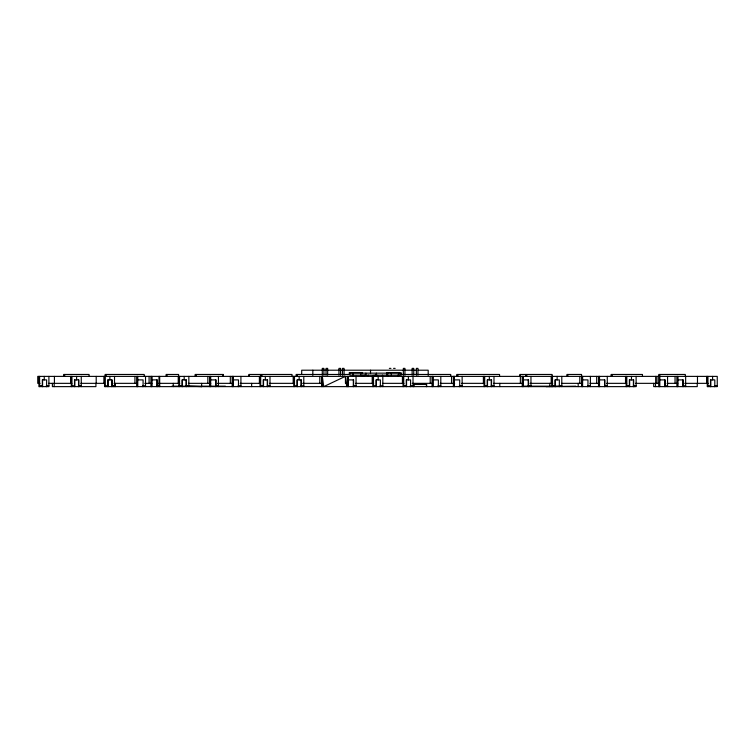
<?xml version="1.0" encoding="UTF-8"?>
<svg xmlns="http://www.w3.org/2000/svg" width="755" height="755" viewBox="0 0 755 755"><rect width="100%" height="100%" fill="white"/><g stroke="black" fill="none" stroke-linecap="round" stroke-linejoin="round"><path stroke-width="1.13" d="M391.354 375.141L391.373 373.14M522.469 386.173L557.822 386.183M171.97 386.183L225.405 386.173M546.054 386.626L575.914 386.183M389.344 368.374L390.948 368.374M393.553 368.374L395.158 368.374M415.93 370.205L301.698 370.205L301.698 374.499M418.11 370.205L428.189 370.205L428.189 375.358M386.72 372.536L399.923 372.536L399.923 373.14M349.707 374.461L296.13 374.461L296.13 376.386M400.943 374.461L450.716 374.461L450.716 376.386M137.457 379.897L143.082 379.897L143.082 386.626M151.613 379.897L157.238 379.897L157.238 386.626M210.381 379.897L216.005 379.897L216.005 386.626M232.851 379.897L238.476 379.897L238.476 386.626M347.97 379.897L353.604 379.897L353.604 386.626M432.738 379.897L438.362 379.897L438.362 386.626M454.076 379.897L459.701 379.897L459.701 386.626M522.904 379.897L528.528 379.897L528.528 386.626M582.332 379.897L587.956 379.897L587.956 386.626M599.215 379.897L604.84 379.897L604.84 386.626M659.483 379.897L665.108 379.897L665.108 386.626M677.575 379.897L683.199 379.897L683.199 386.626M40.034 383.342L37.75 383.342L37.75 376.386L717.25 376.386L717.25 386.626L707.256 386.626L707.256 376.386M48.679 383.342L71.8 383.342M80.851 383.342L104.501 383.342M114.033 383.342L137.202 383.342M144.79 383.342L151.868 383.342M158.569 383.342L179.718 383.342M188.382 383.342L210.768 383.342M217.478 383.342L232.597 383.342M240.213 383.342L260.428 383.342M269.563 383.342L294.403 383.342M302.632 383.342L322.092 383.342M355.662 383.342L373.631 383.342M382.757 383.342L403.963 383.342M412.211 383.342L432.483 383.342M440.307 383.342L454.633 383.342M461.701 383.342L484.597 383.342M493.515 383.342L522.97 383.342M530.038 383.342L552.698 383.342M561.843 383.342L582.209 383.342M589.929 383.342L599.564 383.342M606.633 383.342L626.659 383.342M635.54 383.342L659.228 383.342M667.09 383.342L677.763 383.342M684.719 383.342L708.247 383.342M39.6 385.777L42.318 385.777M48.896 385.777L46.357 385.777L46.357 386.626M71.961 385.777L74.509 385.777M78.539 385.777L81.257 385.777M105.228 385.777L107.767 385.777M111.797 385.777L114.524 385.777M145.526 385.777L142.799 385.777L142.799 386.626M156.955 385.777L159.682 385.777M179.539 385.777L182.078 385.777M186.107 385.777L188.835 385.777M215.722 385.777L218.44 385.777M240.921 385.777L238.193 385.777L238.193 386.626M260.692 385.777L263.24 385.777M267.27 385.777L269.988 385.777M294.497 385.777L297.045 385.777M301.075 385.777L303.793 385.777M353.321 385.777L356.039 385.777M373.517 385.777L376.065 385.777M382.813 385.777L380.095 385.777L380.095 386.626M403.717 385.777L406.266 385.777M413.013 385.777L410.295 385.777L410.295 386.626M440.807 385.777L438.079 385.777L438.079 386.626M462.135 385.777L459.418 385.777L459.418 386.626M484.691 385.777L487.23 385.777M491.26 385.777L493.987 385.777M528.245 385.777L530.963 385.777M552.5 385.777L555.048 385.777M561.795 385.777L559.068 385.777L559.068 386.626M590.401 385.777L587.673 385.777L587.673 386.626M604.566 385.777L607.284 385.777M626.82 385.777L629.368 385.777M633.398 385.777L636.116 385.777M664.834 385.777L667.552 385.777M682.916 385.777L685.644 385.777M707.954 385.777L710.502 385.777M717.25 385.777L714.532 385.777L714.532 386.626M190.062 386.183L201.83 386.626M346.696 386.626L345.299 376.386L323.735 386.626L322.328 376.386L322.328 386.626M360.824 373.14L360.843 375.141M714.806 386.626L714.806 379.897L710.502 379.897L710.502 386.626M712.597 376.386L712.597 379.897M710.776 379.897L710.776 386.626M707.954 376.386L707.954 386.626M706.652 376.386L706.652 383.342M697.478 376.386L697.478 383.342M697.242 383.342L697.242 386.626L653.698 386.626L653.698 383.342M685.644 376.386L685.644 386.626M685.313 376.386L685.313 374.461L658.756 374.461L658.794 386.626M682.916 379.897L682.916 386.626M677.886 376.386L677.858 386.626M677.575 376.386L677.575 386.626M676.886 376.386L676.886 386.626M675.045 376.386L675.045 383.342M667.552 376.386L667.552 386.626M664.834 379.897L664.834 386.626M659.813 374.461L659.766 386.626M659.483 376.386L659.483 386.626M656.954 376.386L656.954 383.342M655.68 376.386L655.68 383.342M655.5 383.342L655.5 386.626M642.467 376.386L642.467 374.461L611.088 374.461L611.088 376.386M636.116 376.386L636.116 386.626L104.53 386.626L104.53 376.386M634.285 386.05L634.285 386.626M633.681 386.626L633.681 379.897L629.368 379.897L629.368 386.626M633.398 379.897L633.398 386.626M631.473 376.386L631.473 379.897M629.651 379.897L629.651 386.626M626.82 376.386L626.82 386.626M626.131 376.386L626.131 386.626M625.517 376.386L625.517 383.342M612.182 374.461L612.182 376.386M607.284 376.386L607.284 386.626M604.566 379.897L604.566 386.626M599.527 376.386L599.498 386.626M599.215 376.386L599.215 386.626M598.526 376.386L598.526 386.626M596.686 376.386L596.686 383.342M590.401 376.386L590.401 386.626M582.643 376.386L582.615 386.626M582.332 376.386L582.332 386.626M581.633 386.626L581.558 374.461L566.92 374.461L566.92 376.386M579.802 376.386L579.802 383.342M578.179 383.342L578.179 386.626M567.817 374.461L567.817 376.386M561.795 376.386L561.795 386.626M559.351 386.626L559.351 379.897L555.048 379.897L555.048 386.626M557.143 376.386L557.143 379.897M555.321 379.897L555.321 386.626M552.5 376.386L552.5 386.626M552.122 376.386L552.122 374.461L519.846 374.461L519.846 376.386M551.801 376.386L551.801 386.626M551.197 376.386L551.197 383.342M549.81 383.342L549.81 386.626M530.963 376.386L530.963 386.626M528.245 379.897L528.245 386.626M526.773 374.461L526.773 376.386M525.64 374.461L525.64 376.386M523.215 376.386L523.187 386.626M522.904 376.386L522.904 386.626M522.205 376.386L522.205 386.626M520.459 374.461L520.459 376.386M520.365 376.386L520.365 383.342M499.791 383.342L499.791 386.626M499.565 376.386L499.565 374.461L456.728 374.461L456.728 376.386M493.987 376.386L493.987 386.626M491.543 386.626L491.543 379.897L487.23 379.897L487.23 386.626M491.26 379.897L491.26 386.626M489.334 376.386L489.334 379.897M487.513 379.897L487.513 386.626M484.691 376.386L484.691 386.626M483.993 376.386L483.993 386.626M483.389 376.386L483.389 383.342M462.135 376.386L462.135 386.626M457.87 374.461L457.87 376.386M454.387 376.386L454.387 379.897M454.359 379.897L454.359 386.626M454.076 376.386L454.076 386.626M453.377 376.386L453.377 386.626M451.537 376.386L451.537 383.342M440.807 376.386L440.807 386.626M433.049 376.386L433.021 386.626M432.738 376.386L432.738 386.626M432.039 376.386L432.039 386.626M430.208 376.386L430.208 383.342M426.679 386.626L426.679 384.474L413.702 384.474L413.702 386.626M426.443 384.474L426.443 386.626M417.968 375.235L417.968 368.374L416.364 368.374L416.364 375.235M413.929 384.474L413.929 386.626M413.749 375.235L413.749 368.374L412.136 368.374L412.136 375.235M413.013 376.386L413.013 386.626M410.578 386.626L410.578 379.897L406.266 379.897L406.266 386.626M408.37 376.386L408.37 379.897M406.549 379.897L406.549 386.626M404.944 375.235L404.944 368.374L403.34 368.374L403.34 375.235M403.717 376.386L403.717 386.626M403.028 376.386L403.028 386.626M402.415 376.386L402.415 383.342M398.848 373.14L398.848 375.141M398.102 375.141L398.083 376.386M397.923 375.141L397.942 376.386M388.013 372.536L388.013 373.14M388.013 375.141L388.013 376.386M387.721 375.141L387.702 376.386M387.56 375.141L387.541 376.386M386.711 373.14L386.711 375.141M382.813 376.386L382.813 386.626M382.511 375.141L382.511 376.386M380.378 386.626L380.378 379.897L376.065 379.897L376.065 386.626M378.17 376.386L378.17 379.897M376.981 375.141L376.981 376.386M376.386 373.14L376.386 375.141M376.349 379.897L376.349 386.626M375.962 375.141L375.943 376.386M375.801 375.141L375.782 376.386M375.556 375.141L375.556 376.386M374.131 375.141L374.131 376.386M373.517 376.386L373.517 386.626M372.828 376.386L372.828 386.626M372.215 376.386L372.215 383.342M370.516 370.205L370.516 373.602M368.364 375.141L368.364 376.386M365.882 373.14L365.882 375.141M364.203 375.141L364.184 376.386M364.023 375.141L364.042 376.386M362.504 373.14L362.504 372.536L349.301 372.536L349.301 374.461M362.504 375.141L362.504 376.386M356.039 376.386L356.039 386.626M353.283 375.141L353.264 376.386M353.321 379.897L353.321 386.626M353.123 375.141L353.104 376.386M352.698 373.14L352.698 375.141M350.594 372.536L350.594 373.14M348.291 376.386L348.253 386.626M347.97 376.386L347.97 386.626M347.281 376.386L347.281 386.626M345.441 376.386L345.441 383.342M344.053 375.235L344.053 368.374L342.449 368.374L342.449 375.235M340.571 375.235L340.571 368.374L338.957 368.374L338.957 375.235M327.661 375.235L327.661 368.374L326.047 368.374L326.047 375.235M323.895 375.235L323.895 368.374L322.281 368.374L322.281 375.235M321.639 376.386L321.639 386.626M319.799 376.386L319.799 383.342M312.834 370.205L312.834 375.358M303.793 376.386L303.793 386.626M301.358 386.626L301.358 379.897L297.045 379.897L297.045 386.626M301.075 379.897L301.075 386.626M299.15 376.386L299.15 379.897M297.413 374.461L297.413 376.386M297.328 379.897L297.328 386.626M294.497 376.386L294.497 386.626M293.808 376.386L293.808 386.626M293.195 376.386L293.195 383.342M292.006 376.386L292.006 374.461L248.876 374.461L248.876 376.386M269.988 376.386L269.988 386.626M267.553 386.626L267.553 379.897L263.24 379.897L263.24 386.626M267.27 379.897L267.27 386.626M265.345 376.386L265.345 379.897M263.523 379.897L263.523 386.626M261.919 374.461L261.919 376.386M260.852 374.461L260.852 376.386M260.692 376.386L260.692 386.626M260.003 376.386L260.003 386.626M259.39 376.386L259.39 383.342M251.641 383.342L251.641 386.626M249.405 374.461L249.405 376.386M240.921 376.386L240.921 386.626M233.163 376.386L233.135 386.626M232.851 376.386L232.851 386.626M232.153 376.386L232.153 386.626M230.322 376.386L230.322 383.342M223.282 376.386L223.282 374.461L195.13 374.461L195.13 376.386M223.084 374.461L223.084 376.386M218.44 376.386L218.44 386.626M215.722 379.897L215.722 386.626M210.692 376.386L210.664 386.626M210.381 376.386L210.381 386.626M209.682 376.386L209.682 386.626M207.842 376.386L207.842 383.342M201.632 383.342L201.632 386.626M196.206 374.461L196.206 376.386M188.835 376.386L188.835 386.626M186.391 386.626L186.391 379.897L182.078 379.897L182.078 386.626M186.107 379.897L186.107 386.626M184.182 376.386L184.182 379.897M182.361 379.897L182.361 386.626M179.539 376.386L179.539 386.626M178.841 376.386L178.841 386.626M178.586 376.386L178.586 374.461L166.119 374.461L166.119 376.386M178.237 376.386L178.237 383.342M173.254 383.342L173.254 386.626M166.978 374.461L166.978 376.386M159.682 376.386L159.682 386.626M158.984 376.386L158.984 386.626M156.955 379.897L156.955 386.626M151.925 376.386L151.897 386.626M151.613 376.386L151.613 386.626M150.924 376.386L150.924 386.626M149.084 376.386L149.084 383.342M145.526 376.386L145.526 386.626M144.233 376.386L144.233 374.461L105.115 374.461L105.115 376.386M137.769 376.386L137.74 386.626M137.457 376.386L137.457 386.626M136.768 376.386L136.768 386.626M134.928 376.386L134.928 383.342M115.345 383.342L115.345 386.626M114.524 376.386L114.524 386.626M113.618 386.05L113.618 386.626M112.08 386.626L112.08 379.897L107.767 379.897L107.767 386.626M111.797 379.897L111.797 386.626M109.871 376.386L109.871 379.897M108.05 379.897L108.05 386.626M106.125 374.461L106.125 376.386M105.228 376.386L105.228 386.626M103.926 376.386L103.926 383.342M96.196 376.386L96.196 383.342M95.923 383.342L95.923 386.626L52.388 386.626L52.388 383.342M89.071 376.386L89.071 374.461L63.637 374.461L63.637 376.386M81.257 376.386L81.257 386.626M78.822 386.626L78.822 379.897L74.509 379.897L74.509 386.626M78.539 379.897L78.539 386.626M76.614 376.386L76.614 379.897M74.792 379.897L74.792 386.626M71.961 376.386L71.961 386.626M71.272 376.386L71.272 386.626M70.659 376.386L70.659 383.342M64.647 374.461L64.647 376.386M54.417 376.386L54.417 383.342M54.19 383.342L54.19 386.626M48.896 376.386L48.896 386.626L38.901 386.626L38.901 376.386M46.621 386.626L46.621 379.897L42.318 379.897L42.318 386.626M44.252 376.386L44.252 379.897M42.591 379.897L42.591 386.626M39.6 376.386L39.6 386.626M401.301 373.14L349.82 373.14L349.82 375.141L401.301 375.141L401.301 373.14"/></g></svg>
